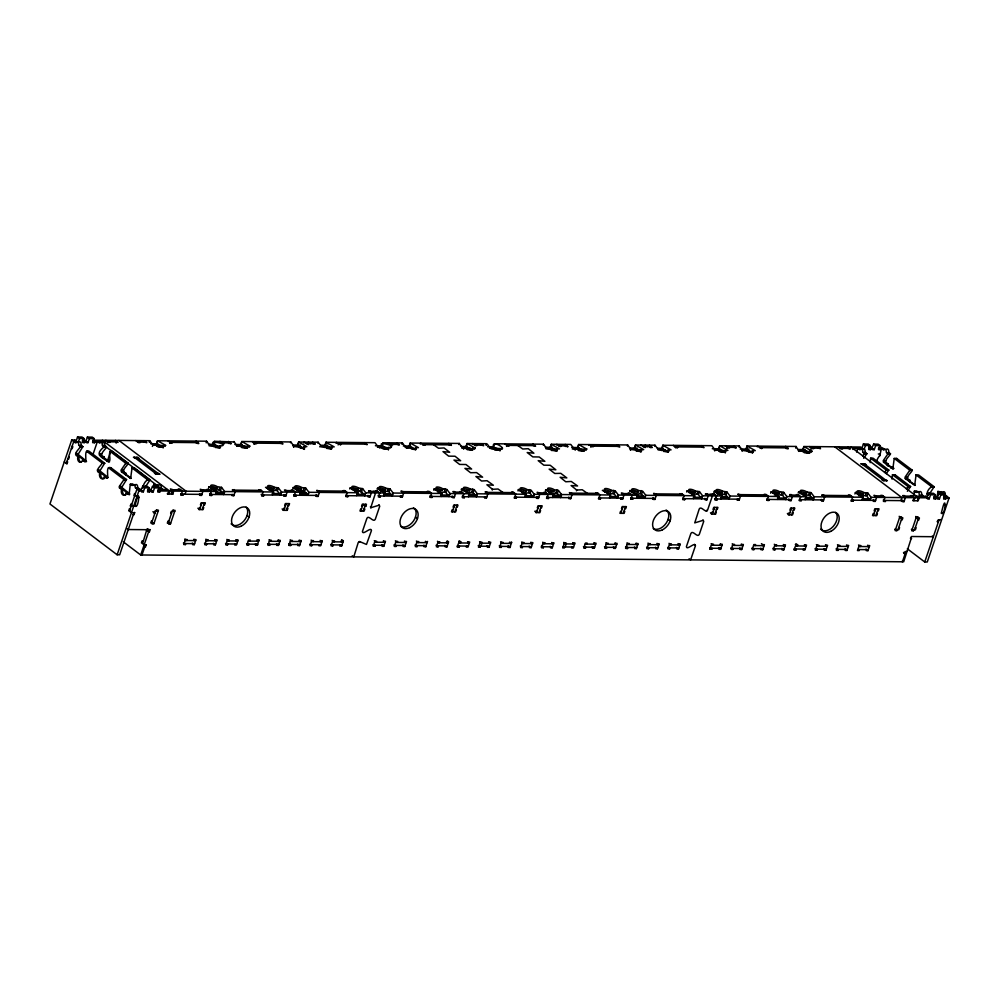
<?xml version="1.0" encoding="UTF-8"?>
<svg xmlns="http://www.w3.org/2000/svg" width="999" height="999" viewBox="0 0 999 999"><rect width="100%" height="100%" fill="white"/><g stroke="black" fill="none" stroke-linecap="round" stroke-linejoin="round"><path stroke-width="1.5" d="M86.613 451.248L102.21 463.037L104.67 463.199L89.148 451.273C81.881 448.464 89.573 466.858 82.642 460.102A3.959 2.647 -89.5 0 1 79.083 461.863A3.959 2.647 -89.5 0 1 77.934 456.543C72.028 454.32 79.158 449.538 80.357 446.603C85.577 447.177 80.27 446.041 81.081 443.656A2.26 1.511 -89.5 0 0 78.921 442.033M102.21 463.037C101.049 466.046 93.819 470.779 99.763 473.039A3.959 2.647 -89.5 0 0 100.911 478.359A3.959 2.647 -89.5 0 0 104.47 476.598C111.401 483.354 103.696 464.96 110.964 467.769L126.548 479.557L121.716 487.387L129.733 493.818M145.267 487.137L150.112 479.832L134.553 467.982L132.018 467.957L130.632 478.396L121.329 471.728L121.004 470.217L125.787 463.249L128.309 463.261L112.725 451.486C106.044 449.163 112.75 461.6 108.242 461.838C100.574 456.431 94.568 454.945 103.871 446.953C112.388 444.892 95.867 454.745 104.046 456.78A3.959 2.647 -89.5 0 0 103.759 458.266M153.521 487.5L153.846 484.453L156.294 484.79M870.204 462.649L870.653 458.241L873.176 458.254L888.76 470.042L886.3 473.663M892.032 479.145L892.469 474.737L895.004 474.762L910.589 486.538L907.354 491.271M886.538 449.225A2.26 1.511 -89.5 0 1 888.685 450.849L888.923 452.485L890.496 453.821L887.999 453.733L883.203 460.701L883.541 462.212L892.844 468.881L894.23 458.441L896.752 458.466L912.337 470.254C911.375 473.026 903.883 478.009 909.902 480.257A3.959 2.647 -89.5 0 0 909.614 481.755M913.848 495.641L914.297 491.233L916.82 491.258L914.859 491.545M929.295 494.13L934.165 486.75L918.581 474.962L916.058 474.95L914.672 485.377L905.131 478.459L905.032 477.197L909.814 470.229L912.337 470.254M937.299 497.215L937.874 491.446L940.334 491.77M135.015 505.956C139.148 510.264 140.597 481.131 135.015 505.956L136.276 505.956M941.37 513.136C945.491 517.457 946.94 488.324 941.37 513.136L942.631 513.149M378.921 504.907L379.757 506.181L375.287 519.305C373.439 523.114 368.743 514.497 366.908 518.306L362.437 531.443C362.437 535.939 371.453 526.098 371.453 530.594L366.483 544.443L359.44 541.47M702.921 520.042L703.758 521.303L699.288 534.44C697.439 538.249 692.744 529.632 690.896 533.441L686.425 546.578C686.438 551.073 695.416 541.233 695.454 545.716L690.621 559.89L689.11 558.741M710.389 494.368L712.412 495.891L707.592 510.039C705.744 513.811 701.061 505.219 699.213 509.028L694.742 522.877L703.259 520.292M128.284 463.336C127.085 466.271 119.955 471.053 125.874 473.276A3.959 2.647 -89.5 0 0 125.587 474.762M150.137 479.757C146.054 478.496 142.982 484.852 142.919 487.974M890.496 453.821C889.297 456.768 882.154 461.538 888.074 463.761A3.959 2.647 -89.5 0 0 887.799 466.034M934.165 486.75C930.131 485.514 926.085 492.107 927.184 495.217M110.964 467.769L110.265 468.069M112.725 451.486L110.764 451.773M130.819 484.565L132.792 484.265L130.27 484.24L129.146 494.455L126.286 493.094A3.959 2.647 -89.5 0 1 122.727 494.855A3.959 2.647 -89.5 0 1 121.578 489.535L119.343 487.762L119.243 486.501L124.026 479.532L126.548 479.557M896.752 458.466L894.792 458.766M895.004 474.762L894.292 475.062M77.847 442.32L74.825 440.022L71.728 439.997L49.95 503.983L117.133 554.77L119.655 554.795L133.991 512.699M74.825 440.022L74.475 441.034L76.161 441.046L77.535 437.013L82.043 437.05L84.053 438.573L82.343 442.357M78.172 442.569L79.558 438.536L84.053 438.573M84.303 441.121L84.64 440.109L87.999 442.657L89.373 438.623L94.293 438.661L92.582 442.445M84.366 442.632L84.715 441.62L82.692 440.097L82.355 441.108L84.366 442.632L82.68 442.607M85.989 441.133L87.363 437.1L92.27 437.137L94.293 438.661M85.976 442.395L86.663 441.633L84.715 441.62M92.919 442.707L94.593 442.719L94.942 441.708L104.346 441.795L103.159 442.794M92.969 454.533L97.328 441.733L100.424 442.819M101.985 441.283L102.335 440.272L169.505 491.058L168.481 494.093M105.494 441.308L105.844 440.297L108.529 442.332L110.215 442.345L109.54 441.833M108.791 460.576L107.705 460.064L110.989 450.424M115.122 441.146L115.385 440.384L118.069 442.42L115.722 441.895M116.134 443.156L116.384 442.407M149.463 441.446L149.713 440.696L92.932 440.184M149.363 442.357L149.613 441.595M131.056 506.431L130.382 505.931L131.069 503.908L131.743 504.42M152.397 446.416L152.909 444.905L149.763 440.734M117.133 554.77L138.911 490.784L135.077 487.037A2.26 1.511 -89.5 0 0 134.465 484.902A2.26 1.511 -89.5 0 0 132.917 484.727L131.893 485.427L130.27 484.24M139.648 490.297L139.985 489.285L136.9 489.26L129.445 511.151L130.282 511.163M219.418 447.527C198.789 436.825 233.941 445.254 219.705 446.004A3.959 1.311 18.8 0 1 219.106 447.752A3.959 1.311 18.8 0 1 213.811 445.941L209.765 445.404L206.568 441.196L157.53 440.759L156.506 443.793L163.212 447.365M156.993 443.181L157.53 440.759M147.515 491.62L149.226 487.837L147.203 486.313L142.707 486.276L140.909 490.309M156.693 446.203L156.943 445.442A3.959 1.311 18.8 0 0 162.25 447.24A3.959 1.311 18.8 0 0 162.837 445.492L165.772 445.367L157.767 440.909M141.321 491.57L141.995 490.809L138.911 490.784M132.967 514.46L134.141 514.722L134.49 512.45M141.658 491.82L143.344 491.833L144.718 487.799L149.226 487.837M163.124 447.964A3.959 1.311 18.8 0 0 162.325 447.003L162.837 445.492M149.463 490.384L149.813 489.373L147.852 489.36M147.84 491.883L149.525 491.895L149.875 490.884L148.189 489.61M165.11 446.278L165.372 445.517M157.742 491.72L159.453 487.924L157.442 486.401L152.522 486.363L150.724 490.397M151.149 491.658L151.823 490.896L149.875 490.884M151.486 491.908L153.172 491.92L154.545 487.887L159.453 487.924M169.693 443.394L170.03 442.382L198.102 442.632M147.028 528.983L142.657 543.356M158.079 491.97L159.765 491.983L160.102 490.971L216.895 491.483L215.634 494.368M149.813 529.482L149.463 531.755L147.452 530.232L147.964 528.708M123.289 541.82L140.709 554.982L148.626 531.743L146.603 530.219L147.452 530.232M151.598 522.989L155.619 511.201M152.447 523.001L152.098 524.013L153.784 524.025L158.479 510.214L156.806 510.202L156.456 511.213M141.97 554.994L145.417 544.892M144.393 546.653L145.567 546.915L145.916 544.642M167.295 493.831L168.831 491.808M170.916 489.822L180.544 489.647M171.99 494.118L173.014 491.083L170.33 489.06L172.69 489.585M167.632 494.08L172.827 494.13L173.177 491.858M168.169 523.139L172.178 511.351M169.006 523.139L168.656 524.15L170.342 524.175L175.05 510.364L173.364 510.352L173.014 511.351M196.254 443.119L198.601 443.643M180.856 494.967L182.567 491.171L179.882 489.148L178.197 489.123L178.858 489.635M181.194 495.217L182.867 495.229L182.717 493.843M185.04 494.23L186.076 491.208L118.893 440.422M206.318 441.958L206.568 441.196M206.219 442.857L206.556 441.845M213.761 443.943L214.623 441.408M213.549 446.703L213.811 445.941M199.525 495.129L200.2 494.368M199.85 495.379L201.536 495.392L202.922 491.358L200.225 489.323L202.585 489.847M219.743 441.92L219.955 441.321L224.151 443.868M184.79 539.01L186.813 540.534L187.15 539.522L185.464 539.51L183.754 544.555L185.427 544.567L185.777 543.556M219.243 445.854L218.569 446.615M219.842 448.164A3.959 1.311 18.8 0 0 219.181 447.515L219.705 446.004M201.96 502.834L199.675 509.565L197.877 508.216M223.476 443.356L224.325 443.369M208.541 488.236L209.066 486.725L211.588 486.75A3.959 1.311 18.8 0 1 212.188 485.002A3.959 1.311 18.8 0 1 217.482 486.8L221.528 487.337L224.713 491.545L273.751 491.983L272.49 494.867M202.198 509.59L204.495 502.859M217.482 486.8L216.97 488.311L211.076 488.261L211.588 486.75M192.932 543.631L192.595 544.63L194.281 544.655L195.991 539.597L194.305 539.585L193.968 540.596M209.628 495.217L211.338 491.433L208.654 489.398L206.968 489.385L207.642 489.897M228.159 441.995L228.371 441.396L230.881 443.931M228.534 443.406L231.056 443.419M209.965 495.467L211.651 495.492L211.488 494.093M215.896 493.606L216.671 491.333L209.066 486.725M233.754 441.945L214.385 441.271M210.764 489.785L218.981 489.86L219.755 487.574M220.754 489.61L221.528 487.337M236.95 446.153L233.978 441.483M205.844 539.198L207.867 540.721L208.204 539.71L206.518 539.697L204.807 544.742L206.481 544.755L206.83 543.743M224.713 491.545L223.676 494.58L224.3 492.157M330.994 448.514L324.925 445.292L325.961 442.257L334.19 446.878L331.268 446.99A3.959 1.311 18.8 0 1 330.669 448.751A3.959 1.311 18.8 0 1 325.374 446.94L321.341 446.403L318.144 442.195L298.601 442.02L306.843 446.628L303.908 446.753A3.959 1.311 18.8 0 1 303.321 448.501A3.959 1.311 18.8 0 1 298.014 446.703L293.981 446.153L290.784 441.945L241.746 441.508L240.722 444.543L246.778 447.764M241.121 444.18L241.858 441.583M240.909 446.953L241.159 446.191A3.959 1.311 18.8 0 0 246.466 447.989A3.959 1.311 18.8 0 0 247.053 446.241L249.987 446.116L241.97 441.658M246.915 448.076A3.959 1.311 18.8 0 0 246.541 447.764L247.053 446.241M213.986 543.818L213.649 544.83L215.334 544.842L217.045 539.785L215.359 539.772L215.022 540.784M232.342 490.122L234.191 489.622L234.69 490.634M232.842 491.133L233.179 490.122L261.251 490.372M231.805 495.417L232.48 494.655M249.238 447.277L249.588 446.266M232.143 495.666L233.816 495.679L235.202 491.645L232.505 489.61M253.908 444.143L254.245 443.131L282.317 443.381M254.745 444.143L252.235 441.608M226.898 539.385L228.921 540.909L229.258 539.897L227.572 539.885L225.849 544.93L227.535 544.942L227.884 543.943M235.04 544.005L234.703 545.017L236.376 545.029L238.099 539.972L236.413 539.959L236.076 540.971M258.729 490.347L260.577 489.86L263.274 491.895L261.563 495.679M259.403 490.859L258.903 489.847M261.888 495.929L263.574 495.954L263.411 494.555M249.975 541.096L250.312 540.084L248.626 540.072L246.903 545.117L248.589 545.129L248.938 544.13M274.338 487.312L273.826 488.823L267.932 488.773L268.444 487.25A3.959 1.311 18.8 0 1 269.043 485.502A3.959 1.311 18.8 0 1 274.338 487.312L278.384 487.849L281.568 492.057L301.111 492.232L299.912 495.154M272.665 494.368L273.526 491.845L265.522 487.375L268.444 487.25M255.419 544.942L256.094 544.193M290.534 442.707L290.784 441.945M268.993 490.297L275.836 490.359L276.698 487.837M255.756 545.204L257.43 545.217L258.816 539.91M277.522 490.372L278.384 487.849M293.631 447.165L293.981 446.153M281.568 492.057L280.544 495.092L281.243 492.42M298.601 442.02L297.577 445.054L303.634 448.276M297.977 444.692L298.838 442.157M283.728 495.879L284.415 495.117M284.066 496.128L285.751 496.141L287.125 492.107L284.44 490.072L286.8 490.596M303.821 443.081L304.158 442.07L308.366 444.617M269.006 539.76L271.016 541.283L271.366 540.272L269.68 540.259L267.957 545.304L269.643 545.317L269.992 544.318M304.058 448.913A3.959 1.311 18.8 0 0 303.396 448.264L303.908 446.753M286.176 503.583L283.891 510.314L282.093 508.966M307.692 444.105L308.541 444.118M292.757 488.986L293.269 487.475L295.804 487.5A3.959 1.311 18.8 0 1 296.391 485.751A3.959 1.311 18.8 0 1 301.698 487.549L305.731 488.086L308.928 492.295L357.967 492.732L356.705 495.616M286.413 510.339L288.711 503.608M301.698 487.549L301.186 489.06L295.279 489.011L295.804 487.5M277.148 544.38L276.81 545.392L278.484 545.404L280.207 540.347L278.521 540.334L278.184 541.346M293.843 495.966L295.554 492.182L292.869 490.147L291.184 490.134L291.845 490.646M312.375 442.744L312.587 442.145L315.272 444.168L312.912 443.656M294.181 496.216L295.854 496.241L295.704 494.842M300.025 494.605L300.886 492.082L293.269 487.475M317.794 443.206L318.144 442.195M302.185 493.369L304.046 488.074M304.882 490.609L305.731 488.086M288.674 545.242L290.734 540.447L292.42 540.459L292.07 541.47L290.06 539.947M308.928 492.295L307.892 495.329L308.604 492.657M289.011 545.491L290.697 545.504L290.534 544.118M325.324 444.93L326.186 442.407M325.112 447.702L325.374 446.94M298.202 544.567L297.852 545.579L299.538 545.591L301.261 540.534L299.575 540.521L299.238 541.533M331.418 449.163A3.959 1.311 18.8 0 0 330.756 448.514L331.268 446.99M316.021 496.166L316.695 495.404M316.346 496.416L318.032 496.428L319.405 492.395L316.72 490.359L319.081 490.884M336.101 443.369L336.451 442.357L340.647 444.905M338.112 444.892L338.461 443.881L366.533 444.13M339.972 444.405L340.821 444.405M311.114 540.134L313.124 541.658L313.474 540.646L311.788 540.634L310.065 545.679L311.75 545.704L312.1 544.692M319.255 544.755L318.906 545.766L320.592 545.779L322.315 540.721L320.629 540.709L320.292 541.72M343.606 491.608L343.107 490.596L344.792 490.609L347.477 492.644L345.766 496.428M349.787 488.998L350.137 487.987L352.659 487.999A3.959 1.311 18.8 0 1 353.259 486.251A3.959 1.311 18.8 0 1 358.554 488.061L362.6 488.598L365.784 492.807L385.327 492.982L384.066 495.866M346.104 496.69L347.789 496.703L348.139 495.691M332.168 540.322L334.178 541.845L334.528 540.834L332.842 540.821L331.119 545.866L332.804 545.891L333.154 544.88M358.554 488.061L358.042 489.572L352.147 489.522L352.659 487.999M356.88 495.117L357.742 492.594L350.137 487.987M339.635 545.691L340.309 544.942M341.346 541.908L341.683 540.896L343.369 540.909L341.646 545.966L339.96 545.953M354.57 491.058L360.052 491.108L360.914 488.586M361.738 491.121L362.6 488.598M379.533 447.927L382.23 447.452A3.959 1.311 18.8 0 0 387.537 449.25A3.959 1.311 18.8 0 0 388.124 447.502C402.347 446.74 367.257 438.374 387.849 449.026M365.784 492.807L364.747 495.841L365.459 493.169M382.018 445.941L382.879 443.419M381.98 448.201L382.23 447.452M360.801 511.001L363.099 504.27M368.481 491.333L370.342 490.834L370.841 491.858M368.981 492.345L369.33 491.333L377.747 491.408M363.324 511.026L365.622 504.295M367.944 496.628L368.631 495.866M364.935 506.306L365.771 506.318L366.458 504.295L362.25 504.258L361.563 506.281L362.412 506.293M368.281 496.878L369.967 496.903L371.341 492.857L368.656 490.821M388.424 449.987A3.959 1.311 18.8 0 0 387.612 449.013L388.124 447.502M375.224 491.383L377.073 490.896L379.77 492.932L378.384 496.978L380.07 496.99L380.419 495.979M390.484 448.027L390.821 447.028M375.899 491.895L375.399 490.884M377.147 489.235L377.485 488.224L380.02 488.249A3.959 1.311 18.8 0 1 380.607 486.501A3.959 1.311 18.8 0 1 385.914 488.299L389.947 488.836L393.144 493.044L442.182 493.481L441.146 496.515L441.783 493.843M385.914 488.299L385.389 489.822L379.495 489.76L380.02 488.249M384.24 495.354L385.102 492.832L377.485 488.224M402.01 443.956L402.36 442.944L382.817 442.769M402.172 444.093L402.41 442.982M380.557 491.296L387.4 491.358L388.261 488.823M389.086 491.371L389.947 488.836M406.893 448.176L409.59 447.689A3.959 1.311 18.8 0 0 414.885 449.5A3.959 1.311 18.8 0 0 415.484 447.739L418.406 447.627L410.227 443.044L459.215 443.444L462.412 447.664L466.446 448.201A3.959 1.311 18.8 0 0 471.74 450A3.959 1.311 18.8 0 0 472.34 448.251L475.262 448.126L467.033 443.519L465.996 446.553L472.065 449.775M393.144 493.044L392.108 496.078L392.807 493.406M374.275 540.696L376.286 542.22L376.635 541.208L374.95 541.196L373.226 546.241L374.912 546.266L375.262 545.254M410.177 443.007L409.14 446.041L415.209 449.275M409.365 446.191L410.227 443.668M415.621 449.912A3.959 1.311 18.8 0 0 414.972 449.263L415.484 447.739M382.417 545.317L382.068 546.328L383.753 546.341L385.477 541.283L383.791 541.271L383.454 542.282M400.224 496.915L400.911 496.153M400.562 497.165L402.247 497.19L403.621 493.144L400.936 491.108L403.296 491.633M420.317 444.118L420.654 443.106L423.351 445.142L425.037 445.154L424.363 444.642M395.329 540.884L397.34 542.407L397.689 541.396L396.004 541.383L394.28 546.428L395.966 546.453L396.316 545.442M403.471 545.504L403.121 546.515L404.807 546.528L406.531 541.47L404.845 541.458L404.495 542.469M429.982 497.177L431.693 493.394L429.008 491.358L427.322 491.346L427.997 491.858M433.828 490.247L434.078 488.761L436.875 488.761A3.959 1.311 18.8 0 1 437.462 487A3.959 1.311 18.8 0 1 442.769 488.811L446.803 489.348L450 493.556L469.542 493.731L468.506 496.765L469.143 494.093M430.319 497.44L432.005 497.452L431.843 496.053M416.383 541.071L418.394 542.594L418.743 541.583L417.058 541.57L415.334 546.615L417.02 546.64L417.37 545.629M442.769 488.811L442.257 490.322L436.351 490.272L436.875 488.761M458.953 444.205L459.215 443.444M423.838 546.441L424.525 545.691M459.028 444.605L459.378 443.593M444.43 491.358L445.292 488.836M424.175 546.703L425.861 546.715L427.247 541.408M450 493.556L448.963 496.59L445.779 492.382L446.64 489.847M463.573 449.188L463.923 448.176M448.976 495.941L449.837 493.406M466.233 446.69L467.082 444.168M466.183 448.951L466.446 448.201M452.16 497.377L452.847 496.628M454.383 492.095L455.057 492.607M452.497 497.627L454.183 497.652L455.556 493.606L452.872 491.57L454.557 491.595M472.327 444.33L472.589 443.568L475.274 445.604L476.96 445.616L476.286 445.104M437.437 541.258L439.448 542.782L439.797 541.77L438.111 541.758L436.388 546.803L438.074 546.828L438.424 545.816M472.202 450.087A3.959 1.311 18.8 0 0 471.828 449.762L472.34 448.251M452.31 511.813L454.607 505.082M474.525 449.288L475.037 447.777M460.102 492.644L459.602 491.633L461.288 491.645L463.973 493.681L462.262 497.465M461.363 489.985L461.438 489.011L464.223 488.998A3.959 1.311 18.8 0 1 464.822 487.25A3.959 1.311 18.8 0 1 470.129 489.048L474.163 489.585L477.36 493.806L526.398 494.243L525.362 497.265L525.998 494.592M454.845 511.838L457.13 505.107M470.129 489.048L469.605 490.571L463.711 490.509L464.223 488.998M445.579 545.879L445.229 546.89L446.915 546.903L448.638 541.845L446.953 541.833L446.603 542.844M462.599 497.727L464.285 497.739L464.123 496.341M486.051 445.204L486.575 443.693L467.033 443.519M486.388 444.842C487.35 441.321 489.985 451.648 493.806 448.439A3.959 1.311 18.8 0 0 499.1 450.249A3.959 1.311 18.8 0 0 499.7 448.489C509.065 450.736 491.62 438.561 493.356 446.79L487.524 446.74M471.79 491.595L472.652 489.073M477.36 493.806L476.323 496.828L473.126 492.619L473.988 490.097M457.105 546.74L459.165 541.945L460.851 541.957L460.502 542.969L458.828 541.695M457.442 546.99L459.128 547.015L459.465 546.003M476.336 496.178L477.197 493.656M499.413 450.025L493.581 446.94L494.443 444.418M493.543 449.2L493.806 448.439M499.987 450.974A3.959 1.311 18.8 0 0 499.188 450.012L499.7 448.489M466.633 546.066L466.283 547.077L467.969 547.09L469.692 542.032L468.007 542.02L467.657 543.031M485.477 493.381L485.826 492.37L513.898 492.619M484.44 497.664L485.127 496.915M502.047 449.026L502.397 448.014M484.777 497.914L486.463 497.939L487.837 493.893L485.152 491.858L487.512 492.382M506.543 446.391L506.893 445.379L534.964 445.629M492.257 490.072L492.519 489.31L486.888 484.802L493.381 485.227L487.062 480.706L481.543 481.019L475.911 476.511L482.617 477.16L476.585 472.589L470.566 472.727L464.922 468.394L471.628 469.031L465.996 464.523L459.602 464.423L453.958 460.089L460.664 460.739L455.032 456.231L448.626 456.131L442.994 451.623L449.7 452.272L444.056 447.939L438.536 448.251L433.541 444.73M479.545 541.633L481.555 543.156L481.905 542.145L480.219 542.132L478.496 547.19L480.182 547.202L480.519 546.191M480.931 546.191L481.968 543.156M487.687 546.253L487.337 547.265L489.023 547.277L490.746 542.22L489.06 542.207L488.711 543.219M514.198 497.927L515.909 494.143L513.224 492.107L511.538 492.095L512.212 492.607M518.044 490.996L518.294 489.51L521.091 489.51A3.959 1.311 18.8 0 1 521.678 487.749A3.959 1.311 18.8 0 1 526.985 489.56L531.018 490.097L534.215 494.305L553.746 494.48L552.722 497.514L553.346 494.842M514.535 498.189L516.221 498.201L516.558 497.19M500.599 541.82L502.609 543.344L502.959 542.332L501.273 542.32L499.55 547.377L501.236 547.39L501.573 546.378M526.985 489.56L526.461 491.071L520.566 491.021L521.091 489.51M543.169 444.955L543.431 444.205L494.393 443.768M508.054 547.202L508.741 546.441M543.419 444.855L543.431 444.205M528.646 492.107L529.507 489.585M508.391 547.452L510.077 547.464L511.463 542.157M534.215 494.305L533.179 497.34L529.994 493.131L530.844 490.596M533.191 496.69L534.053 494.168M667.844 451.523L661.788 448.289L662.812 445.267L671.053 449.875L668.131 450A3.959 1.311 18.8 0 1 667.532 451.748A3.959 1.311 18.8 0 1 662.225 449.937L658.191 449.4L654.994 445.192L635.464 445.017L643.693 449.625L640.771 449.75A3.959 1.311 18.8 0 1 640.172 451.498A3.959 1.311 18.8 0 1 634.877 449.7L630.831 449.163L627.647 444.955L578.608 444.518L586.838 449.125L583.916 449.25A3.959 1.311 18.8 0 1 583.316 450.999A3.959 1.311 18.8 0 1 578.021 449.188L573.975 448.651L570.791 444.443L551.248 444.268L550.212 447.302L556.93 450.874M550.437 447.44L551.298 444.917M550.399 449.7L550.661 448.951A3.959 1.311 18.8 0 0 555.956 450.749A3.959 1.311 18.8 0 0 556.555 449.001L559.477 448.876L551.298 444.305M536.376 498.126L537.05 497.377M536.713 498.389L538.399 498.401L539.772 494.355L537.087 492.32L539.435 492.844M556.593 444.93L556.805 444.318L559.49 446.353L561.176 446.366L560.327 446.366M521.653 542.007L523.663 543.531L524.013 542.519L522.327 542.507L520.604 547.564L522.29 547.577L522.627 546.565M556.106 448.863L555.419 449.612M556.693 451.173A3.959 1.311 18.8 0 0 556.043 450.512L556.555 449.001M538.823 505.831L536.525 512.574L534.74 511.213M545.404 491.246L545.654 489.76L548.439 489.747A3.959 1.311 18.8 0 1 549.038 487.999A3.959 1.311 18.8 0 1 554.333 489.797L558.379 490.334L561.563 494.555L610.614 494.992L609.577 498.014L610.214 495.342M539.048 512.587L541.346 505.856M554.333 489.797L553.821 491.321L547.927 491.271L548.439 489.747M529.795 546.628L529.445 547.639L531.131 547.652L532.854 542.607L531.168 542.582L530.819 543.593M546.478 498.214L548.189 494.43L545.504 492.395L543.818 492.382L544.492 492.894M565.022 445.005L565.222 444.393L567.744 446.928M565.384 446.403L567.919 446.428M546.815 498.476L548.501 498.489L548.339 497.102M556.006 492.345L556.868 489.822M561.563 494.555L560.539 497.577L557.342 493.369L558.204 490.846M541.321 547.489L543.381 542.694L545.067 542.707L544.717 543.718L542.707 542.195M575.149 450.174L575.486 449.175M541.658 547.752L543.344 547.764L543.181 546.366M560.551 496.928L561.413 494.405M578.608 444.518L577.572 447.54L583.628 450.774M577.797 447.689L578.658 445.167M577.759 449.95L578.021 449.188M583.778 451.086A3.959 1.311 18.8 0 0 583.391 450.761L583.916 449.25M550.849 546.815L550.499 547.827L552.185 547.839L553.908 542.794L552.222 542.769L551.873 543.781M569.692 494.13L570.042 493.119L598.114 493.369M568.656 498.414L569.343 497.664M586.088 450.287L586.613 448.763M568.993 498.676L570.679 498.688L572.052 494.642L569.368 492.607L571.728 493.131M588.823 445.367L589.085 444.605L591.77 446.64L593.456 446.653L592.782 446.141M590.759 447.14L591.108 446.128L619.168 446.378M576.473 490.821L576.723 490.059L571.103 485.551L577.584 485.976L571.278 481.456L565.759 481.768L560.127 477.26L566.833 477.909L560.801 473.339L554.782 473.476L549.138 469.143L555.844 469.792L550.212 465.272L543.806 465.172L538.186 460.664L544.88 461.313L539.235 456.98L532.842 456.88L527.197 452.547L533.903 453.196L528.271 448.688L522.739 449.001L517.757 445.479M564.735 546.94L564.398 547.952L562.712 547.939L564.435 542.882L566.108 542.894L565.771 543.906L563.761 542.382M565.147 546.94L566.171 543.906M571.903 547.002L571.553 548.014L573.239 548.026L574.962 542.981L573.276 542.957L572.927 543.968M598.413 498.676L600.124 494.892L597.439 492.857L595.754 492.844L596.428 493.356M598.751 498.938L600.436 498.951L600.274 497.564M586.825 544.093L587.162 543.081L585.489 543.069L583.766 548.126L585.451 548.139L585.789 547.127M611.201 490.309L610.676 491.82L604.782 491.77L605.294 490.259A3.959 1.311 18.8 0 1 605.894 488.499A3.959 1.311 18.8 0 1 611.201 490.309L615.234 490.846L618.431 495.054L637.961 495.229L636.937 498.264L637.562 495.591M592.27 547.952L592.944 547.19M593.98 544.155L594.33 543.144L596.016 543.169L594.293 548.214L592.607 548.201M627.459 446.103L627.647 444.955M612.862 492.857L613.723 490.334M618.431 495.054L617.394 498.089L614.198 493.881L615.059 491.346M630.494 450.174L630.831 449.163M617.407 497.44L618.269 494.917M635.464 445.017L634.427 448.052L641.133 451.623M634.827 447.689L635.689 445.167M620.591 498.876L621.266 498.126M620.928 499.138L622.614 499.15L623.988 495.104L621.303 493.081L623.651 493.593M640.809 445.679L641.021 445.067L645.217 447.627M605.856 542.757L607.879 544.28L608.216 543.269L606.543 543.256L604.82 548.314L606.505 548.326L606.843 547.315M639.972 450.624L640.322 449.612M640.908 451.923A3.959 1.311 18.8 0 0 640.259 451.261L640.771 449.75M620.741 513.324L623.039 506.58M644.542 447.115L645.391 447.115M629.782 491.483L629.87 490.509L632.654 490.497A3.959 1.311 18.8 0 1 633.254 488.748A3.959 1.311 18.8 0 1 638.548 490.546L642.594 491.096L645.779 495.304L694.817 495.741L693.568 498.626M623.264 513.336L625.561 506.605M638.548 490.546L638.036 492.07L632.142 492.02L632.654 490.497M613.998 547.377L613.661 548.389L615.347 548.401L617.07 543.356L615.384 543.331L615.034 544.343M630.694 498.963L632.404 495.179L629.72 493.156L628.034 493.131L628.708 493.643M649.238 445.754L649.437 445.142L651.96 447.677M631.031 499.225L632.717 499.238L632.554 497.852M650.274 447.664L652.122 447.177M654.657 446.203L654.994 445.192M640.222 493.106L641.083 490.571M645.779 495.304L644.755 498.326L641.558 494.118L642.419 491.595M625.536 548.239L627.584 543.444L629.27 543.456L628.933 544.467L626.91 542.944M625.874 548.501L627.559 548.513L627.397 547.115M644.767 497.677L645.629 495.154M662.187 447.939L663.049 445.404M661.975 450.699L662.225 449.937M668.269 452.16A3.959 1.311 18.8 0 0 667.607 451.511L668.131 450M635.052 547.564L634.715 548.576L636.4 548.588L638.111 543.543L636.438 543.518L636.088 544.53M652.871 499.163L653.546 498.414M653.209 499.425L654.894 499.438L656.268 495.392L653.583 493.369L655.931 493.881M675.811 447.889L673.301 445.354M676.822 447.402L677.497 447.914M647.964 543.131L649.987 544.655L650.324 543.643L648.638 543.631L646.927 548.688L648.613 548.701L648.95 547.689M656.106 547.752L655.769 548.763L657.454 548.776L659.165 543.731L657.492 543.706L657.142 544.717M679.795 494.105L681.655 493.618L684.34 495.641L682.629 499.438M680.469 494.605L679.969 493.593M701.111 446.366L701.373 445.604L704.058 447.639L701.698 447.115M686.638 491.995L686.987 490.984L689.51 491.008A3.959 1.311 18.8 0 1 690.109 489.26A3.959 1.311 18.8 0 1 695.404 491.058L699.45 491.595L702.634 495.804L722.177 495.979L721.041 498.938M682.966 499.687L684.652 499.7L684.989 498.688M669.018 543.319L671.041 544.842L671.378 543.831L669.692 543.818L667.981 548.876L669.667 548.888L670.004 547.877M695.404 491.058L694.892 492.569L688.998 492.519L689.51 491.008M693.731 498.114L694.592 495.591L686.987 490.984M677.16 547.939L676.822 548.951L678.508 548.963L680.219 543.918L678.546 543.893L678.196 544.905M691.433 494.068L696.902 494.118L697.764 491.583M698.588 494.118L699.45 491.595M714.71 450.924L715.047 449.912L711.862 445.704L662.812 445.267M702.634 495.804L701.61 498.838L702.309 496.166M752.709 452.609L746.003 449.051L747.027 446.016L755.269 450.624L752.334 450.749A3.959 1.311 18.8 0 1 751.748 452.497A3.959 1.311 18.8 0 1 746.44 450.699L742.407 450.149L739.21 445.941L719.68 445.766L718.643 448.801L725.349 452.372M719.043 448.439L719.779 445.841M718.83 451.211L719.093 450.449A3.959 1.311 18.8 0 0 724.387 452.247A3.959 1.311 18.8 0 0 724.987 450.499L727.909 450.387L719.904 445.916M705.344 494.33L707.192 493.843L707.692 494.855M705.481 498.876L705.144 499.887L706.817 499.9L708.204 495.854L705.506 493.831M725.274 452.984A3.959 1.311 18.8 0 0 724.462 452.023L724.987 450.499M726.91 448.351L727.247 447.34L735.664 447.415M712.075 494.393L713.935 493.906L716.62 495.929L714.909 499.725M712.749 494.905L712.25 493.881M713.823 492.744L714.347 491.233L716.87 491.246A3.959 1.311 18.8 0 1 717.469 489.498A3.959 1.311 18.8 0 1 722.764 491.308L726.81 491.845L729.994 496.053L779.033 496.491L777.834 499.413M722.764 491.308L722.252 492.819L716.358 492.769L716.87 491.246M714.547 507.405L712.25 514.135L710.464 512.774M715.247 499.975L716.932 499.987L717.27 498.976L715.759 497.839M714.784 514.16L717.07 507.417M721.091 498.364L721.952 495.841L714.347 491.233M739.023 447.102L739.21 445.941M717.419 494.293L724.263 494.355L725.124 491.833M725.948 494.368L726.81 491.845M742.057 451.161L742.407 450.149M709.752 548.988L711.8 544.193L713.486 544.205L713.149 545.217L711.126 543.693M729.994 496.053L728.97 499.088L729.67 496.416M710.089 549.25L711.775 549.263L712.112 548.251M746.403 448.688L747.252 446.153M719.268 548.314L718.93 549.325L720.616 549.338L722.327 544.293L720.641 544.28L720.304 545.279M752.484 452.909A3.959 1.311 18.8 0 0 751.822 452.26L752.334 450.749M737.087 499.912L737.761 499.163M737.424 500.174L739.11 500.187L740.484 496.141L737.799 494.118L740.147 494.642M757.254 446.865L757.517 446.103L761.713 448.663M761.038 448.151L761.887 448.151M732.18 543.881L734.203 545.404L734.54 544.393L732.854 544.38L731.143 549.438L732.816 549.45L733.166 548.439M740.321 548.501L739.984 549.512L741.67 549.525L743.381 544.48L741.695 544.467L741.358 545.466M766.845 500.187L768.556 496.391L765.858 494.368L764.185 494.343L764.847 494.855M785.751 448.376L788.099 448.888M770.691 493.244L771.203 491.733L773.726 491.758A3.959 1.311 18.8 0 1 774.325 490.01A3.959 1.311 18.8 0 1 779.62 491.808L783.666 492.345L786.85 496.553L806.393 496.728L805.194 499.65M767.182 500.437L768.855 500.449L769.205 499.438M755.256 545.591L755.594 544.58L753.908 544.567L752.197 549.625L753.87 549.637L754.22 548.626M779.62 491.808L779.108 493.319L773.214 493.269L773.726 491.758M777.946 498.863L778.808 496.341L771.203 491.733M760.701 549.45L761.375 548.688M762.412 545.654L762.749 544.655L764.435 544.667L762.724 549.712L761.038 549.7M795.816 447.202L796.066 446.453L747.027 446.016M795.716 448.114L795.966 447.352M774.275 494.805L781.118 494.867L781.98 492.332M782.804 494.867L783.666 492.345M799 451.423L796.116 446.491M786.85 496.553L785.826 499.587L786.525 496.915M852.946 449.475L853.283 448.464L862.686 448.551L860.676 447.028L803.883 446.516L802.859 449.55L809.565 453.121M803.346 448.938L803.933 446.553M803.046 451.96L803.296 451.198A3.959 1.311 18.8 0 0 808.603 453.009A3.959 1.311 18.8 0 0 809.202 451.248L812.125 451.136L804.12 446.665M790.059 496.091L790.396 495.079L798.813 495.154M789.01 500.374L789.697 499.625M791.233 495.092L791.907 495.604M789.347 500.636L791.033 500.649L792.407 496.603L789.722 494.58L791.408 494.592M774.287 544.255L776.31 545.779L776.648 544.767L774.962 544.755L773.251 549.812L774.924 549.825L775.274 548.813M809.227 453.271A3.959 1.311 18.8 0 0 808.678 452.772L809.202 451.248M811.113 449.1L811.463 448.089L819.879 448.164M791.458 508.079L789.173 514.822L787.374 513.461M811.375 452.285L811.725 451.273M796.965 495.654L796.465 494.63L798.151 494.655L800.836 496.678L799.125 500.474M798.213 492.994L798.563 491.983L801.086 491.995A3.959 1.311 18.8 0 1 801.685 490.247A3.959 1.311 18.8 0 1 806.98 492.057L811.013 492.594L814.21 496.803L863.248 497.24L861.987 500.124M791.695 514.847L793.993 508.104M806.98 492.057L806.468 493.568L800.574 493.518L801.086 491.995M782.429 548.876L782.092 549.887L783.765 549.9L785.489 544.855L783.803 544.842L783.466 545.854M799.462 500.724L801.148 500.736L801.485 499.725M805.306 499.113L806.168 496.59L798.563 491.983M802.996 495.054L808.478 495.104L809.327 492.582M810.164 495.117L811.013 492.594M793.968 549.75L796.016 544.942L797.702 544.967L797.364 545.966L795.341 544.443M814.21 496.803L813.174 499.837L813.885 497.165M794.292 549.999L795.978 550.012L796.328 549M803.483 549.063L803.146 550.074L804.819 550.087L806.543 545.042L804.857 545.029L804.52 546.041M821.84 495.367L823.688 494.88L824.187 495.891M821.303 500.674L821.977 499.912M821.64 500.924L823.313 500.936L824.699 496.89L822.002 494.867M851.185 447.19L918.456 497.727L917.419 500.761M816.395 544.63L818.406 546.153L818.755 545.154L817.07 545.129L815.346 550.187L817.032 550.199L817.382 549.188M856.58 452.048L857.779 448.501L860.064 449.388A2.26 1.511 -89.5 0 1 861.575 448.863A2.26 1.511 -89.5 0 1 862.587 450.624L862.811 452.26L864.41 453.521C869.654 454.233 864.247 452.972 865.109 450.649A2.26 1.511 -89.5 0 0 862.961 449.013M824.537 549.25L824.2 550.262L825.873 550.274L827.597 545.229L825.911 545.217L825.574 546.228M870.316 445.579L865.409 445.529L864.035 449.575L862.012 448.052L863.398 444.006L868.306 444.056L870.316 445.579L868.606 449.363M868.955 447.102L868.618 448.114L870.629 449.637L870.978 448.626L868.955 447.102L870.916 447.115L874.262 449.662L875.636 445.629L880.144 445.666L878.433 449.45M851.048 500.936L852.771 497.14L850.074 495.117L848.388 495.104L849.063 495.604M854.894 494.006L855.419 492.482L857.941 492.507A3.959 1.311 18.8 0 1 858.541 490.759A3.959 1.311 18.8 0 1 863.835 492.557L867.881 493.094L871.066 497.315L927.859 497.814L927.172 498.576M870.566 448.126L870.916 447.115M851.385 501.186L853.071 501.198L853.421 500.187M880.144 445.666L878.133 444.143L873.626 444.105L871.827 448.139M837.449 544.817L839.46 546.341L839.809 545.342L838.124 545.317L836.4 550.374L838.086 550.387L838.436 549.375M863.835 492.557L863.323 494.08L857.429 494.018L857.941 492.507M872.252 449.4L872.926 448.638L870.978 448.626M878.695 447.44L880.793 448.713L883.89 448.738L881.093 447.202M862.249 499.363L863.024 497.09L855.419 492.482M845.591 549.438L845.254 550.449L846.927 550.461L848.651 545.417L846.965 545.404L846.628 546.416M878.77 449.712L880.456 449.725L880.793 448.713M858.491 495.554L865.334 495.616L866.108 493.344M876.672 462.475C876.498 457.092 882.866 454.295 878.308 453.946M879.744 455.956L881.355 448.713L884.465 449.8M867.107 495.367L867.881 493.094M871.066 497.315L870.042 500.337L870.653 497.927M873.226 501.136L873.913 500.374M873.563 501.386L875.249 501.398L876.623 497.352L873.938 495.329L876.298 495.854M859.49 549.562L859.14 550.574L857.454 550.561L859.177 545.504L860.863 545.529L860.514 546.528L858.503 545.004M873.388 515.571L875.673 508.841M875.911 515.596L878.196 508.853M866.645 549.625L866.295 550.636L867.981 550.649L869.704 545.604L868.019 545.591L867.681 546.603M883.341 501.223L885.052 497.427L882.354 495.404L880.681 495.392L881.343 495.891M883.678 501.473L885.351 501.486L885.701 500.474M900.861 500.611L901.885 497.577L834.714 446.79M901.997 501.386L902.684 500.636M904.807 496.865L904.395 495.604L902.709 495.579L905.394 497.614L904.02 501.66L902.334 501.635M899.175 516.321L901.185 517.844L901.535 516.833L899.849 516.82L895.141 530.631L896.827 530.644L897.177 529.632M898.014 529.645L902.035 517.857M912.587 497.19L912.924 496.178L903.383 496.091M912.736 500.474L914.26 498.451M913.91 500.736L914.947 497.702L912.262 495.666L910.576 495.654L911.238 496.166M916.095 497.215L916.433 496.203L925.836 496.291L927.859 497.814M913.074 500.724L918.268 500.774L918.618 498.489M903.995 553.421L905.019 551.66L906.792 551.423M905.868 551.673L902.422 561.775L901.922 561.388M910.414 538.286L911.438 536.513L933.341 536.713L932.329 535.951M915.733 516.471L917.744 517.994L918.093 516.982L916.408 516.97L911.712 530.781L913.398 530.794L913.735 529.782M925.499 497.302L925.836 496.291M911.263 538.286L903.683 561.788L140.709 554.982M914.584 529.782L918.593 518.006L916.795 516.645M935.489 494.842L933.466 493.319L928.558 493.269L927.184 497.315L929.195 498.838L930.569 494.792L935.489 494.842L933.778 498.626M935.726 497.39L936.075 496.378L934.127 496.366M934.115 498.888L935.788 498.901L936.138 497.889L934.452 496.615M937.412 497.402L938.785 493.369L943.293 493.406L949.05 498.002L927.272 561.987L924.737 561.975L907.329 548.801M937.412 498.663L938.086 497.902L936.138 497.889M937.749 498.913L939.435 498.926L940.808 494.892L945.304 494.93L945.216 494.255A2.26 1.511 -89.5 0 0 944.604 492.12A2.26 1.511 -89.5 0 0 943.056 491.945M943.593 498.713L945.304 494.93M937.199 521.628L938.223 519.867L941.195 519.592M943.93 498.976L949.05 498.002M924.737 561.975L939.072 519.867M864.41 453.521L862.736 456.019M888.76 470.042L886.238 470.017L884.552 472.515M906.38 489.023L908.054 486.513L910.589 486.538M82.88 446.628L78.072 454.383L86.089 460.826M866.882 453.683L863.71 458.279M107.917 477.322L99.9 470.891L104.67 463.199M104.608 463.324L102.71 463.311M150.012 480.032L148.114 480.019M866.807 453.808L864.922 453.796M888.635 470.304L886.737 470.292M934.04 487.012L932.142 487M135.065 485.139L135.439 484.752A2.26 1.511 -89.5 0 1 136.988 484.927A2.26 1.511 -89.5 0 1 137.6 487.062L139.423 489.285M919.105 492.132L919.467 491.745A2.26 1.511 -89.5 0 1 921.016 491.92A2.26 1.511 -89.5 0 1 921.64 494.043L923.451 496.266M99.201 442.907L99.613 442.607A2.26 1.511 -89.5 0 1 101.124 442.082A2.26 1.511 -89.5 0 1 102.135 443.843L102.36 445.479L103.958 446.74M883.228 449.9L883.64 449.587A2.26 1.511 -89.5 0 1 885.151 449.075A2.26 1.511 -89.5 0 1 886.163 450.836L886.388 452.46L887.999 453.733M379.258 505.157L370.754 507.742L375.549 492.894L373.539 491.371M325.961 442.257L375 442.694L378.196 446.915L379.707 447.427M860.339 448.039L862.012 448.052M117.395 441.908L107.855 441.82L108.017 442.582M137.75 442.095L146.179 442.17M221.965 442.844L230.382 442.919M306.181 443.593L314.598 443.668M390.397 444.343L398.813 444.418M422.677 444.63L450.749 444.88M474.612 445.092L483.029 445.167M558.816 445.841L567.245 445.916M643.031 446.59L651.46 446.665M675.312 446.878L703.383 447.127M759.527 447.627L787.599 447.877M840.234 448.351L849.774 448.439M254.92 443.631L256.606 443.656L255.931 443.144M675.986 447.39L677.672 447.402M71.728 439.997L75.162 442.594L76.424 442.607L76.836 441.546L73.751 441.521L66.296 463.411L67.133 463.424M86.314 442.644L87.999 442.657M859.202 449.575L860.464 449.587M868.943 449.625L870.629 449.637M872.577 449.65L874.262 449.662M150.662 443.743L157.979 443.806M208.454 444.255L215.772 444.318M234.877 444.493L242.195 444.555M292.67 445.005L300.349 445.079M320.554 445.254L327.872 445.317M375.412 445.741L382.729 445.804M403.309 445.991L410.626 446.053M461.088 446.503L466.945 446.553M545.304 447.252L552.622 447.327M571.728 447.49L579.058 447.552M629.52 448.002L637.212 448.076M657.417 448.251L663.261 448.314M712.275 448.738L720.029 448.813M740.159 448.988L749 449.075M797.951 449.513L805.269 449.575M152.685 445.267L161.463 445.342M209.003 445.766L217.782 445.841M236.888 446.016L245.679 446.091M293.219 446.516L300.537 446.578M319.643 446.753L329.895 446.84M377.435 447.265L386.213 447.34M405.319 447.515L412.637 447.577M461.65 448.014L470.429 448.089M489.535 448.264L498.314 448.339M545.854 448.763L554.645 448.851M572.29 449.001L582.529 449.088M630.069 449.513L638.861 449.6M657.966 449.762L665.284 449.837M714.285 450.262L723.064 450.349M742.182 450.512L749.5 450.586M798.501 451.024L807.279 451.098M156.943 445.442L152.909 444.905M241.159 446.191L237.125 445.654M550.661 448.951L546.615 448.414L543.581 444.343M719.093 450.449L715.047 449.912M803.296 451.198L799.262 450.661M79.383 445.467L81.493 445.492M102.547 445.679L104.645 445.691M863.423 452.46L865.521 452.472M886.575 452.659L888.685 452.684M157.904 446.965L162.325 447.003M215.26 447.477L219.181 447.515M241.958 447.714L246.541 447.764M300.774 448.239L303.396 448.264M326.823 448.476L330.756 448.514M383.029 448.976L387.612 449.013M412.35 449.238L414.972 449.263M467.245 449.725L471.828 449.762M494.592 449.975L499.188 450.012M551.46 450.474L556.043 450.512M578.808 450.724L583.391 450.761M636.326 451.236L640.259 451.261M663.686 451.473L667.607 451.511M719.879 451.973L724.462 452.023M749.2 452.235L751.822 452.26M804.257 452.734L808.678 452.772M80.894 446.803L82.78 446.828M103.834 447.015L105.732 447.028M887.861 453.996L889.759 454.021M86.551 451.56L88.449 451.573M870.579 458.541L872.477 458.566M75.599 453.509L77.497 453.521M99.813 453.721L101.698 453.733M883.84 460.701L885.738 460.726M76.561 455.032L78.446 455.044M99.5 455.232L101.399 455.244M883.541 462.212L885.426 462.237M77.934 456.543L79.208 456.555L83.904 460.114A3.959 2.647 -89.5 0 1 83.416 461.113M102.522 457.942A3.959 2.647 -89.5 0 1 102.785 456.768L104.046 456.78M886.563 464.935A3.959 2.647 -89.5 0 1 886.812 463.748L888.074 463.761M135.614 458.304L133.429 457.28L137.637 457.317L138.986 458.329L138.137 458.316M862.936 464.785L860.751 463.761L864.959 463.798L866.308 464.81L865.471 464.797M82.642 460.102L83.904 460.114M102.785 456.768L107.48 460.327L108.754 460.327A3.959 2.647 -89.5 0 1 108.466 460.989M886.812 463.748L891.52 467.307L892.781 467.32A3.959 2.647 -89.5 0 1 892.494 467.969M893.281 468.319L893.918 468.319M84.653 461.625L86.551 461.638M108.866 461.838L109.503 461.85M892.894 468.831L893.531 468.831M125.662 463.511L127.547 463.524M909.689 470.492L911.587 470.517M131.955 468.269L132.58 468.269M915.983 475.249L916.607 475.262M97.415 470.005L99.313 470.017M121.628 470.217L123.526 470.229M905.656 477.197L907.554 477.222M98.377 471.528L100.275 471.54M121.953 471.74L123.851 471.753M905.356 478.721L907.254 478.733M155.32 473.201L154.47 473.189L155.819 474.2L160.027 474.238L157.842 473.214M882.641 479.682L881.805 479.67L883.141 480.681L887.362 480.719L885.176 479.695M99.763 473.039L101.024 473.051L105.732 476.61A3.959 2.647 -89.5 0 1 105.444 477.26M125.874 473.276L124.6 473.264L129.308 476.823L130.569 476.835M909.902 480.257L908.64 480.244L913.336 483.803L914.597 483.816M104.47 476.598L105.732 476.61M107.492 477.622L108.129 477.622M106.481 478.121L107.105 478.121M130.057 478.334L131.319 478.346M914.722 485.327L915.359 485.327M123.901 479.795L125.799 479.82M907.929 486.788L909.827 486.8M153.771 484.765L155.669 484.777M937.799 491.758L939.697 491.77M132.105 485.314L133.367 485.327M153.846 484.453L157.367 485.551M916.133 492.307L917.394 492.32M937.874 491.446L940.559 492.519M605.294 490.259L602.372 490.372L610.614 494.992M119.868 486.501L121.766 486.525M142.82 486.713L144.718 486.725M926.847 493.693L928.745 493.706M119.568 488.012L121.466 488.036M135.477 488.186L137.587 488.211M159.478 488.399L162.999 489.498M914.297 491.233L915.921 492.407L916.945 491.72A2.26 1.511 -89.5 0 1 918.493 491.895A2.26 1.511 -89.5 0 1 919.105 494.018L919.517 495.179L921.615 495.192M927.809 495.217L928.446 495.229M944.355 495.392L945.616 495.404M167.495 489.535L158.092 489.448L160.102 490.971M200.899 489.835L209.315 489.91M285.115 490.584L293.531 490.659M296.353 490.546L303.983 490.759L307.742 495.179M317.395 490.871L345.467 491.121M401.61 491.62L429.682 491.87M437.425 491.795L445.779 492.382M453.546 492.082L461.963 492.157M466.146 492.057L473.126 492.619M521.628 492.544L529.994 493.131M537.762 492.832L546.178 492.907M548.988 492.794L557.342 493.369M607.217 493.319L614.198 493.881M621.965 493.581L630.394 493.656M633.204 493.543L641.558 494.118M654.245 493.868L682.317 494.118M706.181 494.33L714.61 494.405M738.461 494.617L766.533 494.867M822.676 495.367L850.748 495.616M874.612 495.829L883.029 495.904M943.943 496.453L947.04 496.478M121.578 489.535L122.852 489.547L127.547 493.106A3.959 2.647 -89.5 0 1 127.06 494.118M223.539 492.17L216.383 492.107L217.058 492.619M300.337 492.857L306.268 492.907M390.534 493.668L383.803 494.105M474.75 494.418L469.031 494.368L469.692 494.867M560.402 495.179L553.234 495.117L553.908 495.616M637.187 495.866L643.131 495.916M727.397 496.665L721.665 496.615L722.339 497.115M812.075 497.415L805.881 497.365L806.555 497.877M173.514 492.107L172.34 491.845M918.955 498.751L917.769 498.489M927.509 498.826L929.195 498.838M215.834 493.007L223.152 493.069M272.153 493.506L280.931 493.581M300.037 493.756L307.367 493.818M357.829 494.268L363.686 494.318M384.253 494.505L391.571 494.567M440.584 495.005L449.363 495.079M468.469 495.254L475.786 495.317M524.787 495.754L533.578 495.841M552.684 496.003L561.463 496.078M610.476 496.515L616.321 496.578M636.9 496.753L644.218 496.828M693.219 497.252L701.997 497.34M721.116 497.502L728.433 497.577M777.434 498.014L786.213 498.089M805.331 498.251L812.649 498.326M863.111 498.776L868.968 498.826M126.286 493.094L127.547 493.106M261.139 494.418L263.574 495.954M788.598 499.125L791.033 500.649M181.531 494.205L201.885 494.38M210.302 494.455L234.166 494.667M262.238 494.93L286.101 495.142M294.518 495.217L318.381 495.429M346.453 495.679L370.317 495.891M378.733 495.966L402.597 496.178M430.669 496.428L454.52 496.64M462.949 496.715L486.813 496.928M514.885 497.177L538.736 497.39L538.061 496.878M547.165 497.465L571.016 497.677M599.088 497.927L622.951 498.139M631.368 498.214L655.232 498.426M683.304 498.676L707.167 498.888M715.584 498.963L739.447 499.175M767.519 499.425L791.383 499.637M799.799 499.712L823.663 499.925M851.735 500.174L875.599 500.387M884.015 500.462L904.37 500.649M128.933 494.63L129.57 494.63M135.864 496.003L133.928 495.492L134.615 493.469L135.29 493.981M137.887 497.527L139.148 497.539L137.125 496.016M944.23 504.72L945.491 504.732M201.274 504.857L200.437 504.845L201.124 502.822L205.332 502.859L204.645 504.882L203.808 504.87M285.489 505.606L284.653 505.594L285.339 503.571L289.548 503.608L288.861 505.631L288.012 505.631M453.921 507.105L453.071 507.092L453.758 505.069L457.979 505.107L457.292 507.13L456.443 507.13M538.136 507.854L537.287 507.842L537.974 505.831L542.195 505.869L541.495 507.879L540.659 507.879M622.352 508.603L621.503 508.591L622.19 506.58L626.398 506.618L625.711 508.628L624.875 508.628M713.86 509.415L713.011 509.415L713.698 507.392L717.919 507.43L717.232 509.453L716.383 509.44M790.771 510.102L789.934 510.102L790.621 508.079L794.829 508.116L794.143 510.139L793.306 510.127M874.987 510.851L874.15 510.851L874.837 508.828L879.045 508.866L878.358 510.889L877.509 510.876M130.382 505.931L132.904 505.956M200.362 507.542L199.513 507.542L198.826 509.565L203.047 509.602L203.734 507.579L202.884 507.567M284.578 508.291L283.728 508.291L283.042 510.314L287.25 510.352L287.937 508.329L287.1 508.316M361.488 508.978L360.651 508.978L359.965 511.001L364.173 511.038L364.86 509.015L364.011 509.003M452.997 509.802L452.16 509.79L451.473 511.813L455.681 511.85L456.368 509.827L455.532 509.815M537.212 510.551L536.376 510.539L535.689 512.562L539.897 512.599L540.584 510.576L539.747 510.576M621.428 511.301L620.591 511.288L619.904 513.311L624.113 513.349L624.8 511.326L623.95 511.326M712.936 512.112L712.1 512.112L711.413 514.123L715.621 514.16L716.308 512.15L715.471 512.137M789.859 512.799L789.01 512.787L788.323 514.81L792.532 514.847L793.231 512.824L792.382 512.824M874.075 513.548L873.226 513.548L872.539 515.559L876.747 515.596L877.434 513.586L876.598 513.573M899.5 517.832L902.871 517.857L902.184 519.88L901.335 519.88M916.071 517.981L919.43 518.006L918.743 520.029L917.906 520.017M134.828 512.699L131.456 512.674L128.771 510.639L129.458 508.628L130.132 509.128M171.491 513.374L170.642 513.361L171.328 511.338L174.7 511.376L172.914 510.014M937.537 521.89L938.386 521.89L937.711 521.391M152.285 520.966L151.448 520.966L150.762 522.976L154.133 523.014M168.856 521.116L168.007 521.103L167.32 523.126L170.692 523.164M898.7 527.622L899.55 527.622L898.863 529.645L895.491 529.62M915.271 527.772L916.108 527.772L915.421 529.795L912.05 529.77M150.15 529.732L128.259 529.532L127.248 528.771M148.626 531.743L149.463 531.755M910.751 538.536L911.6 538.548M259.153 540.159L256.618 540.771M427.584 541.658L425.05 542.282M511.8 542.407L509.265 543.031M185.127 540.521L195.654 540.609L193.856 539.26M206.181 540.709L216.708 540.796L214.91 539.448M227.235 540.896L237.762 540.983L235.964 539.635M248.289 541.083L258.816 541.171L257.018 539.822M269.343 541.271L279.87 541.358L278.072 540.009M290.397 541.458L300.924 541.545L299.126 540.197M311.451 541.645L321.978 541.733L320.179 540.384M332.492 541.833L343.019 541.92L341.233 540.571M374.6 542.207L385.127 542.295L383.341 540.946M395.654 542.395L406.181 542.482L404.395 541.133M416.708 542.582L427.235 542.669L425.449 541.321M437.762 542.769L448.289 542.857L446.503 541.508M458.816 542.957L469.343 543.044L467.557 541.695M479.87 543.144L490.397 543.231L488.611 541.883M500.924 543.331L511.451 543.419L509.665 542.07M521.977 543.518L532.504 543.606L530.719 542.257M543.031 543.706L553.558 543.793L551.773 542.445M564.085 543.893L574.612 543.98L572.827 542.632M585.139 544.08L595.666 544.168L593.881 542.819M606.193 544.268L616.72 544.368L614.934 543.006M627.247 544.455L637.774 544.555L635.976 543.194M648.301 544.642L658.828 544.742L657.03 543.381M669.355 544.83L679.882 544.93L678.084 543.568M711.463 545.204L721.99 545.304L720.192 543.943M732.517 545.392L743.044 545.491L741.246 544.13M753.571 545.579L764.098 545.679L761.413 543.643M774.625 545.766L785.152 545.866L783.353 544.505M795.679 545.953L806.205 546.053L804.407 544.692M816.732 546.141L827.259 546.241L825.461 544.88M837.786 546.328L848.313 546.428L846.515 545.067M858.84 546.515L869.367 546.615L867.569 545.254M184.091 543.543L194.618 543.643M205.145 543.731L215.672 543.831M226.199 543.918L236.726 544.018M247.252 544.105L257.779 544.205M268.306 544.293L278.833 544.393M289.36 544.48L299.887 544.58M310.414 544.667L320.941 544.767M331.468 544.855L341.995 544.954M373.576 545.229L384.103 545.329M394.63 545.429L405.157 545.516M415.684 545.616L426.211 545.704M436.738 545.804L447.265 545.891M457.792 545.991L468.319 546.078M478.846 546.178L489.373 546.266M499.9 546.366L510.427 546.453M520.954 546.553L531.468 546.64M541.995 546.74L552.522 546.828M563.049 546.928L573.576 547.015M584.103 547.115L594.63 547.202M605.157 547.302L615.684 547.39M626.211 547.489L636.738 547.577M647.265 547.677L657.792 547.764M668.319 547.864L678.845 547.952M710.426 548.239L720.953 548.326M731.48 548.426L742.007 548.513M752.534 548.613L763.061 548.701M773.588 548.801L784.115 548.888M794.642 548.988L805.169 549.075M815.696 549.175L826.223 549.263M836.75 549.363L847.277 549.462M857.804 549.55L868.331 549.65M146.254 544.905L144.143 544.88L141.458 542.844L142.145 540.834L142.82 541.333M904.332 553.683L905.169 553.683L903.496 552.422M865.334 495.616L866.845 496.128L869.879 500.199M407.068 447.664L405.544 447.152L402.51 443.081M808.478 495.104L809.989 495.616L813.024 499.687M781.118 494.867L782.629 495.379L785.664 499.45M724.263 494.355L725.774 494.867L728.808 498.938M696.902 494.118L698.413 494.63L701.448 498.688M387.4 491.358L388.923 491.87L391.958 495.941M360.052 491.108L361.563 491.62L364.598 495.691M275.836 490.359L277.347 490.871L280.382 494.942M218.981 489.86L220.492 490.372L223.526 494.43M939.297 492.507L940.521 491.933A2.26 1.511 -89.5 0 1 942.069 492.107A2.26 1.511 -89.5 0 1 942.681 494.23M75.162 442.594L76.024 442.395A2.26 1.511 -89.5 0 1 77.547 441.883A2.26 1.511 -89.5 0 1 78.559 443.631L78.784 445.267L80.382 446.541M155.257 485.526L156.493 484.94A2.26 1.511 -89.5 0 1 158.042 485.114A2.26 1.511 -89.5 0 1 158.654 487.25L160.477 489.473M629.957 490.984L637.961 495.229M545.741 490.222L553.746 494.48M518.394 489.985L526.348 494.205M461.526 489.473L469.48 493.693M434.178 489.235L442.182 493.481M576.723 490.059L582.255 489.747L587.25 493.269M492.519 489.31L498.039 488.998L503.034 492.519M894.23 458.441L909.814 470.229M916.058 474.95L931.642 486.725M944.28 496.703L945.966 497.977M873.626 444.105L875.636 445.629M938.785 493.369L940.808 494.892M878.433 448.201L880.456 449.725M943.605 497.465L945.616 498.988M936.075 496.378L939.435 498.926M863.398 444.006L865.409 445.529M928.558 493.269L930.569 494.792M933.778 497.377L935.788 498.901M870.653 458.241L886.238 470.017M892.469 474.737L908.054 486.513M919.517 495.179L920.928 496.253M847.764 446.915L850.449 448.938L848.101 448.426M864.123 463.786L886.513 480.719M841.92 448.364L842.594 448.876L840.908 448.863L838.223 446.828M861.6 463.761L883.99 480.694M902.01 500.137L904.02 501.66M817.869 446.64L820.554 448.676L818.193 448.151M883.341 499.962L885.351 501.486M813.149 448.114L813.823 448.613L812.137 448.601L809.452 446.565M873.238 499.875L875.249 501.398M911.375 529.27L913.398 530.794M785.589 446.353L788.273 448.389M894.817 529.12L896.827 530.644M851.398 499.937L853.071 501.198M821.303 499.413L823.313 500.936M733.653 445.891L736.338 447.927L733.99 447.402M865.971 549.125L867.981 550.649M799.462 499.475L801.148 500.736M728.933 447.352L729.607 447.864L727.921 447.852L725.237 445.816M844.917 548.938L846.927 550.461M836.076 548.863L838.086 550.387M766.845 498.926L768.855 500.449M823.863 548.751L825.873 550.274M815.022 548.676L817.032 550.199M737.424 498.913L739.11 500.187M796.028 543.693L797.702 544.967M794.305 548.738L795.978 550.012M649.775 446.653L650.449 447.165M645.229 445.104L647.24 446.628M781.755 548.376L783.765 549.9M714.922 498.451L716.932 499.987M772.914 548.301L774.924 549.825M704.807 498.376L706.817 499.9M760.701 548.189L762.724 549.712M707.255 509.777L707.105 510.739L706.081 510.776M617.157 444.855L619.842 446.89L617.494 446.366M751.86 548.114L753.87 549.637M682.629 498.176L684.652 499.7M739.647 548.001L741.67 549.525M730.806 547.927L732.816 549.45M652.871 497.914L654.894 499.438M718.593 547.814L720.616 549.338M709.752 547.739L711.775 549.263M668.106 519.33L670.129 520.854M694.617 544.455L695.117 545.466M630.694 497.714L632.717 499.238M620.928 497.877L622.614 499.15M676.485 547.44L678.508 548.963M532.942 444.105L535.626 446.141L533.279 445.616M667.644 547.365L669.667 548.888M598.751 497.677L600.436 498.951M655.431 547.252L657.454 548.776M646.59 547.177L648.613 548.701M508.578 445.392L509.24 445.904L507.554 445.891L504.87 443.856M568.656 497.165L570.679 498.688M634.377 547.065L636.4 548.588M625.536 546.99L627.559 548.513M481.019 443.643L483.703 445.679L481.343 445.154M613.324 546.878L615.347 548.401M546.815 497.215L548.501 498.489M604.482 546.803L606.505 548.326M536.376 496.878L538.399 498.401M592.27 546.69L594.293 548.214M448.726 443.356L451.423 445.392L449.063 444.867M583.428 546.615L585.451 548.139M514.535 496.928L516.221 498.201M484.79 496.665L486.463 497.939M550.174 546.316L552.185 547.839M541.321 546.241L543.344 547.764M396.803 442.894L399.488 444.93L397.127 444.405M529.12 546.128L531.131 547.652M462.275 496.216L464.285 497.739M392.083 444.355L392.744 444.867L391.059 444.855L388.374 442.819M520.267 546.053L522.29 547.577M452.16 496.128L454.183 497.652M508.066 545.941L510.077 547.464M364.523 442.607L367.207 444.642L364.847 444.118M499.213 545.866L501.236 547.39M429.995 495.929L432.005 497.452M487.012 545.754L489.023 547.277M478.171 545.679L480.182 547.202M400.574 495.916L402.247 497.19M459.165 540.684L460.851 541.957M457.442 545.741L459.128 547.015M447.29 540.846L447.964 541.358M415.472 517.082L417.482 518.606M308.379 442.107L310.389 443.631M444.905 545.379L446.915 546.903M378.059 495.454L380.07 496.99M436.063 545.304L438.074 546.828M367.957 495.379L369.967 496.903M300.799 446.578L304.508 449.388M358.991 490.584L363.948 494.33M423.851 545.192L425.861 546.715M370.404 506.78L370.904 507.792M280.307 441.858L282.992 443.881L280.632 443.369M363.761 504.795L365.771 506.318M415.01 545.117L417.02 546.64M345.779 495.179L347.789 496.703M402.797 545.004L404.807 546.528M393.956 544.93L395.966 546.453M316.021 494.905L318.032 496.428M381.743 544.817L383.753 546.341M372.902 544.742L374.912 546.266M358.254 542.457L353.771 556.88L352.26 555.744M293.843 494.717L295.854 496.241M284.078 494.88L285.751 496.141M341.695 539.647L343.369 540.909M339.972 544.692L341.646 545.966M196.091 441.108L198.776 443.131M330.794 544.368L332.804 545.891M309.74 544.18L311.75 545.704M171.716 442.395L172.39 442.907L170.704 442.882L168.019 440.859M232.143 494.418L233.816 495.679M297.527 544.068L299.538 545.591M288.686 543.98L290.697 545.504M247.04 515.571L249.051 517.107M144.156 440.646L146.841 442.669L144.493 442.145M276.473 543.881L278.484 545.404M209.628 493.968L211.651 495.492M139.435 442.107L140.11 442.607L138.424 442.594L135.739 440.571M267.632 543.793L269.643 545.317M199.525 493.868L201.536 495.392M255.419 543.693L257.43 545.217M136.801 457.305L159.191 474.238M134.266 457.28L156.656 474.213M180.856 493.706L182.867 495.229M246.578 543.606L248.589 545.129M171.154 492.857L172.827 494.13M106.493 446.765L104.895 445.504L104.658 443.868A2.26 1.511 -89.5 0 0 102.959 442.02M103.784 445.179L112.5 451.76M114.823 453.521L156.631 485.127M159.765 487.5L163.499 490.322M110.202 451.461L125.787 463.249M132.018 467.957L147.602 479.745M93.269 440.434L94.942 441.708M87.363 437.1L89.373 438.623M152.522 486.363L154.545 487.887M92.582 441.196L94.593 442.719M158.079 490.709L159.765 491.983M225.524 543.419L227.535 544.942M149.813 489.373L153.172 491.92M77.535 437.013L79.558 438.536M142.707 486.276L144.718 487.799M147.515 490.372L149.525 491.895M213.311 543.319L215.334 544.842M139.985 489.285L143.344 491.833M108.441 467.744L124.026 479.532M204.47 543.231L206.481 544.755M72.14 446.241L72.815 446.74L72.128 448.763L71.453 448.251M156.344 509.865L158.142 511.226L154.77 511.188L154.083 513.211L154.92 513.224L152.909 511.7M168.332 522.652L170.342 524.175M192.258 543.131L194.281 544.655M183.416 543.044L185.427 544.567M68.594 456.68L69.256 457.18L68.569 459.203L67.907 458.691M66.983 461.388L67.657 461.9L66.97 463.923L64.286 461.888M161.588 488.424L161.189 487.275A2.26 1.511 -89.5 0 0 160.564 485.139A2.26 1.511 -89.5 0 0 159.016 484.965M835.651 512.4A11.314 7.542 -52.9 0 1 833.203 526.436A11.314 7.542 -52.9 0 1 820.579 529.12M666.083 509.952A11.314 7.542 -52.9 0 1 666.158 523.189A11.314 7.542 -52.9 0 1 653.284 528.558M413.449 507.692A11.314 7.542 -52.9 0 1 413.511 520.941A11.314 7.542 -52.9 0 1 400.649 526.311M246.154 507.142A11.314 7.542 -52.9 0 1 243.706 521.178A11.314 7.542 -52.9 0 1 231.081 523.863M211.076 488.261A3.959 1.311 18.8 0 1 211.663 486.513A3.959 1.311 18.8 0 1 216.97 488.311M267.932 488.773A3.959 1.311 18.8 0 1 267.27 488.111M267.295 487.3A3.959 1.311 18.8 0 1 270.205 487.25A3.959 1.311 18.8 0 1 273.826 488.823M295.279 489.011A3.959 1.311 18.8 0 1 294.905 488.686M295.379 487.287A3.959 1.311 18.8 0 1 301.186 489.06M352.147 489.522A3.959 1.311 18.8 0 1 351.76 489.198M351.511 488.049A3.959 1.311 18.8 0 1 354.42 487.999A3.959 1.311 18.8 0 1 358.042 489.572M379.495 489.76A3.959 1.311 18.8 0 1 379.121 489.435M379.17 488.124A3.959 1.311 18.8 0 1 385.389 489.822M463.711 490.509A3.959 1.311 18.8 0 1 463.049 489.86M463.074 489.035A3.959 1.311 18.8 0 1 465.996 488.986A3.959 1.311 18.8 0 1 469.605 490.571M436.351 490.272A3.959 1.311 18.8 0 1 435.976 489.947M436.039 488.636A3.959 1.311 18.8 0 1 442.257 490.322M857.429 494.018A3.959 1.311 18.8 0 1 858.016 492.27A3.959 1.311 18.8 0 1 863.323 494.08M800.574 493.518A3.959 1.311 18.8 0 1 800.187 493.194M799.937 492.045A3.959 1.311 18.8 0 1 802.846 491.995A3.959 1.311 18.8 0 1 806.468 493.568M773.214 493.269A3.959 1.311 18.8 0 1 772.839 492.944M772.577 491.795A3.959 1.311 18.8 0 1 775.499 491.745A3.959 1.311 18.8 0 1 779.108 493.319M716.358 492.769A3.959 1.311 18.8 0 1 715.696 492.107M715.721 491.296A3.959 1.311 18.8 0 1 718.631 491.246A3.959 1.311 18.8 0 1 722.252 492.819M688.998 492.519A3.959 1.311 18.8 0 1 688.623 492.195M688.361 491.046A3.959 1.311 18.8 0 1 691.283 490.996A3.959 1.311 18.8 0 1 694.892 492.569M604.782 491.77A3.959 1.311 18.8 0 1 604.407 491.446M604.882 490.047A3.959 1.311 18.8 0 1 610.676 491.82M632.142 492.02A3.959 1.311 18.8 0 1 631.768 491.695M631.818 490.384A3.959 1.311 18.8 0 1 638.036 492.07M547.927 491.271A3.959 1.311 18.8 0 1 547.552 490.946M547.127 490.01A3.959 1.311 18.8 0 1 549.825 489.66A3.959 1.311 18.8 0 1 553.821 491.321M520.566 491.021A3.959 1.311 18.8 0 1 519.917 490.372M519.942 489.547A3.959 1.311 18.8 0 1 522.852 489.498A3.959 1.311 18.8 0 1 526.461 491.071M107.48 460.327A3.959 2.647 -89.5 0 1 106.993 461.326M81.131 462.25A3.959 2.647 -89.5 0 1 79.208 456.555M104.183 478.583A3.959 2.647 -89.5 0 1 101.361 477.422A3.959 2.647 -89.5 0 1 101.024 473.051M125.612 495.229A3.959 2.647 -89.5 0 1 123.064 493.668A3.959 2.647 -89.5 0 1 122.852 489.547M891.52 467.307A3.959 2.647 -89.5 0 1 891.033 468.319M358.778 542.357L359.777 541.72L358.778 542.357M830.768 531.368A11.314 7.542 -52.9 0 0 837.674 513.923A11.314 7.542 -52.9 0 0 821.952 521.54A11.314 7.542 -52.9 0 0 830.768 531.368M662.349 529.87A11.314 7.542 -52.9 0 0 669.243 512.425A11.314 7.542 -52.9 0 0 653.521 520.042A11.314 7.542 -52.9 0 0 662.349 529.87M409.702 527.622A11.314 7.542 -52.9 0 0 416.595 510.164A11.314 7.542 -52.9 0 0 400.886 517.794A11.314 7.542 -52.9 0 0 409.702 527.622M241.271 526.123A11.314 7.542 -52.9 0 0 248.177 508.666A11.314 7.542 -52.9 0 0 232.455 516.296A11.314 7.542 -52.9 0 0 241.271 526.123"/></g></svg>
